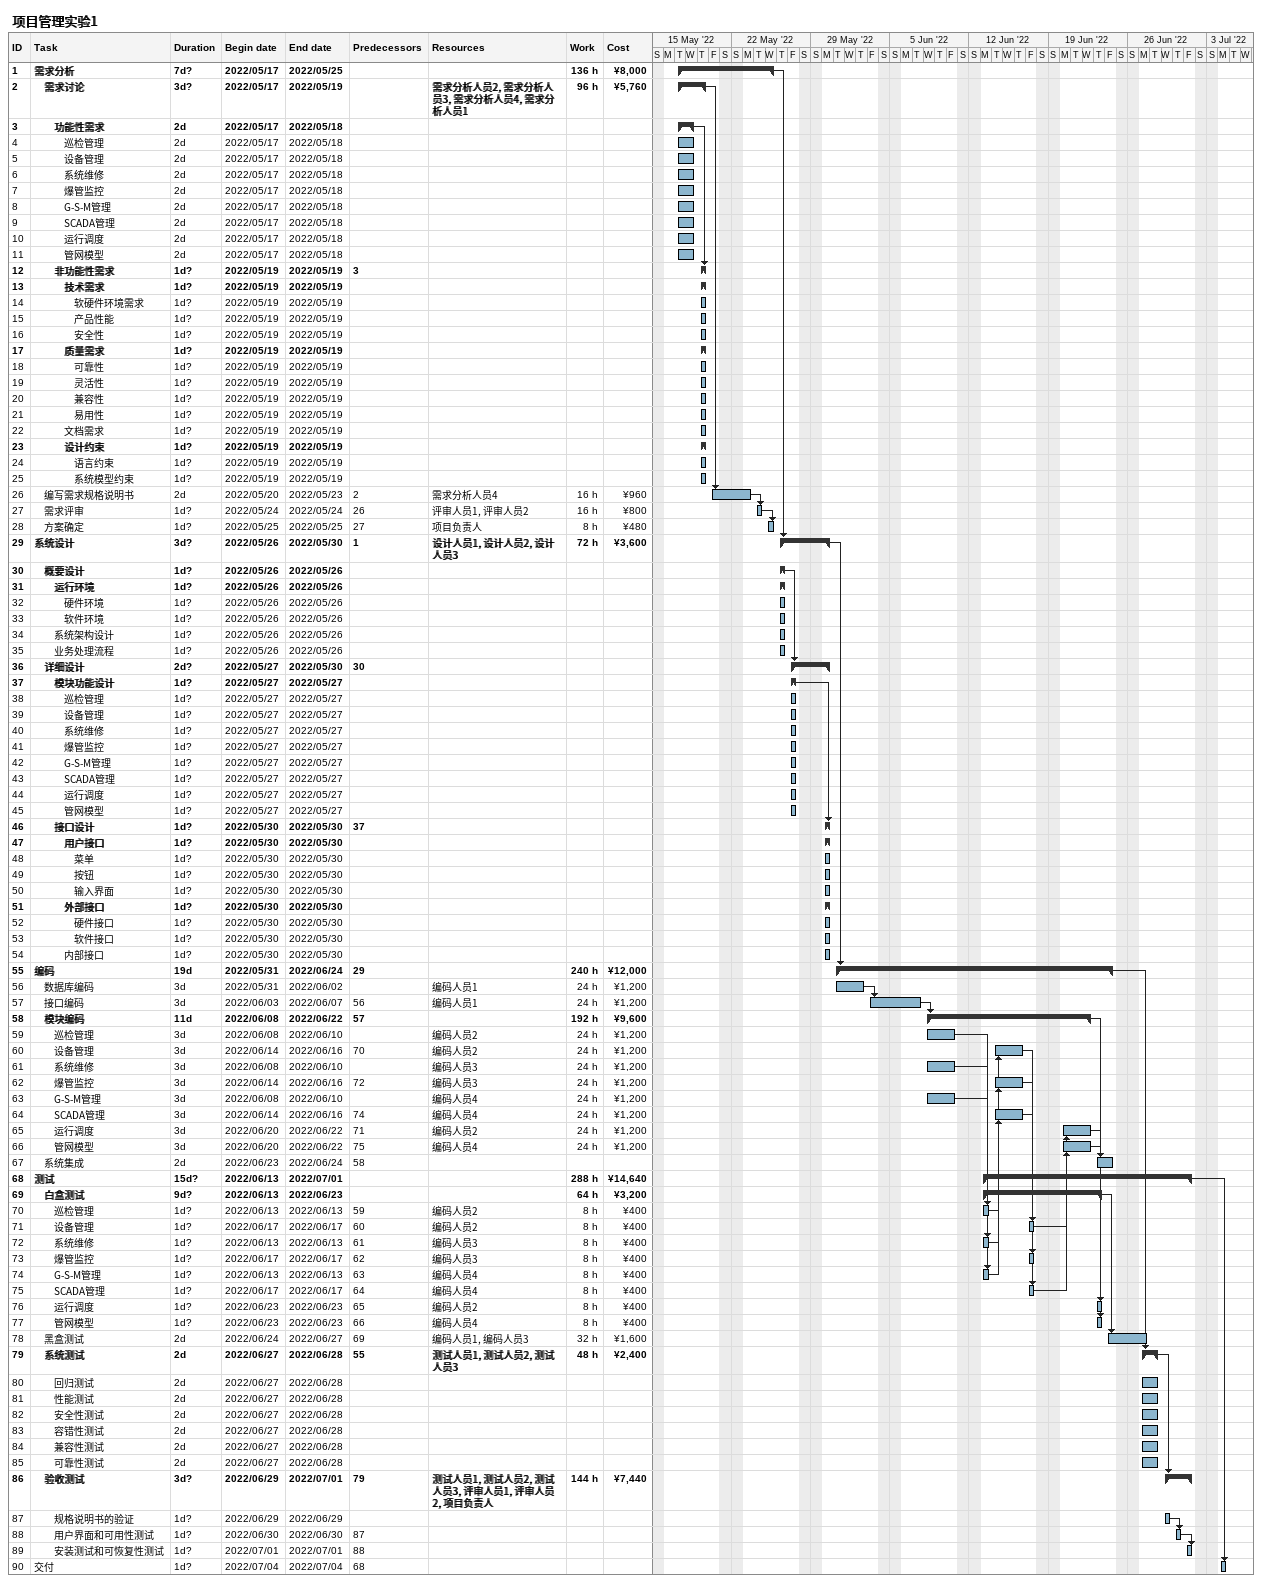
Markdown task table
项目管理实验1

| ID | Level | Task | Duration | Start | Finish | Predecessors | Resources | Work (h) | Cost (¥) |
|---|---|---|---|---|---|---|---|---|---|
| 1 | 1 | **需求分析** | 7d? | 2022-05-17 | 2022-05-25 |  |  | 136 | 8000 |
| 2 | 2 | **需求讨论** | 3d? | 2022-05-17 | 2022-05-19 |  | 需求分析人员2, 需求分析人员3, 需求分析人员4, 需求分析人员1 | 96 | 5760 |
| 3 | 3 | **功能性需求** | 2d | 2022-05-17 | 2022-05-18 |  |  |  |  |
| 4 | 4 | 巡检管理 | 2d | 2022-05-17 | 2022-05-18 |  |  |  |  |
| 5 | 4 | 设备管理 | 2d | 2022-05-17 | 2022-05-18 |  |  |  |  |
| 6 | 4 | 系统维修 | 2d | 2022-05-17 | 2022-05-18 |  |  |  |  |
| 7 | 4 | 爆管监控 | 2d | 2022-05-17 | 2022-05-18 |  |  |  |  |
| 8 | 4 | G-S-M管理 | 2d | 2022-05-17 | 2022-05-18 |  |  |  |  |
| 9 | 4 | SCADA管理 | 2d | 2022-05-17 | 2022-05-18 |  |  |  |  |
| 10 | 4 | 运行调度 | 2d | 2022-05-17 | 2022-05-18 |  |  |  |  |
| 11 | 4 | 管网模型 | 2d | 2022-05-17 | 2022-05-18 |  |  |  |  |
| 12 | 3 | **非功能性需求** | 1d? | 2022-05-19 | 2022-05-19 | 3 |  |  |  |
| 13 | 4 | **技术需求** | 1d? | 2022-05-19 | 2022-05-19 |  |  |  |  |
| 14 | 5 | 软硬件环境需求 | 1d? | 2022-05-19 | 2022-05-19 |  |  |  |  |
| 15 | 5 | 产品性能 | 1d? | 2022-05-19 | 2022-05-19 |  |  |  |  |
| 16 | 5 | 安全性 | 1d? | 2022-05-19 | 2022-05-19 |  |  |  |  |
| 17 | 4 | **质量需求** | 1d? | 2022-05-19 | 2022-05-19 |  |  |  |  |
| 18 | 5 | 可靠性 | 1d? | 2022-05-19 | 2022-05-19 |  |  |  |  |
| 19 | 5 | 灵活性 | 1d? | 2022-05-19 | 2022-05-19 |  |  |  |  |
| 20 | 5 | 兼容性 | 1d? | 2022-05-19 | 2022-05-19 |  |  |  |  |
| 21 | 5 | 易用性 | 1d? | 2022-05-19 | 2022-05-19 |  |  |  |  |
| 22 | 4 | 文档需求 | 1d? | 2022-05-19 | 2022-05-19 |  |  |  |  |
| 23 | 4 | **设计约束** | 1d? | 2022-05-19 | 2022-05-19 |  |  |  |  |
| 24 | 5 | 语言约束 | 1d? | 2022-05-19 | 2022-05-19 |  |  |  |  |
| 25 | 5 | 系统模型约束 | 1d? | 2022-05-19 | 2022-05-19 |  |  |  |  |
| 26 | 2 | 编写需求规格说明书 | 2d | 2022-05-20 | 2022-05-23 | 2 | 需求分析人员4 | 16 | 960 |
| 27 | 2 | 需求评审 | 1d? | 2022-05-24 | 2022-05-24 | 26 | 评审人员1, 评审人员2 | 16 | 800 |
| 28 | 2 | 方案确定 | 1d? | 2022-05-25 | 2022-05-25 | 27 | 项目负责人 | 8 | 480 |
| 29 | 1 | **系统设计** | 3d? | 2022-05-26 | 2022-05-30 | 1 | 设计人员1, 设计人员2, 设计人员3 | 72 | 3600 |
| 30 | 2 | **概要设计** | 1d? | 2022-05-26 | 2022-05-26 |  |  |  |  |
| 31 | 3 | **运行环境** | 1d? | 2022-05-26 | 2022-05-26 |  |  |  |  |
| 32 | 4 | 硬件环境 | 1d? | 2022-05-26 | 2022-05-26 |  |  |  |  |
| 33 | 4 | 软件环境 | 1d? | 2022-05-26 | 2022-05-26 |  |  |  |  |
| 34 | 3 | 系统架构设计 | 1d? | 2022-05-26 | 2022-05-26 |  |  |  |  |
| 35 | 3 | 业务处理流程 | 1d? | 2022-05-26 | 2022-05-26 |  |  |  |  |
| 36 | 2 | **详细设计** | 2d? | 2022-05-27 | 2022-05-30 | 30 |  |  |  |
| 37 | 3 | **模块功能设计** | 1d? | 2022-05-27 | 2022-05-27 |  |  |  |  |
| 38 | 4 | 巡检管理 | 1d? | 2022-05-27 | 2022-05-27 |  |  |  |  |
| 39 | 4 | 设备管理 | 1d? | 2022-05-27 | 2022-05-27 |  |  |  |  |
| 40 | 4 | 系统维修 | 1d? | 2022-05-27 | 2022-05-27 |  |  |  |  |
| 41 | 4 | 爆管监控 | 1d? | 2022-05-27 | 2022-05-27 |  |  |  |  |
| 42 | 4 | G-S-M管理 | 1d? | 2022-05-27 | 2022-05-27 |  |  |  |  |
| 43 | 4 | SCADA管理 | 1d? | 2022-05-27 | 2022-05-27 |  |  |  |  |
| 44 | 4 | 运行调度 | 1d? | 2022-05-27 | 2022-05-27 |  |  |  |  |
| 45 | 4 | 管网模型 | 1d? | 2022-05-27 | 2022-05-27 |  |  |  |  |
| 46 | 3 | **接口设计** | 1d? | 2022-05-30 | 2022-05-30 | 37 |  |  |  |
| 47 | 4 | **用户接口** | 1d? | 2022-05-30 | 2022-05-30 |  |  |  |  |
| 48 | 5 | 菜单 | 1d? | 2022-05-30 | 2022-05-30 |  |  |  |  |
| 49 | 5 | 按钮 | 1d? | 2022-05-30 | 2022-05-30 |  |  |  |  |
| 50 | 5 | 输入界面 | 1d? | 2022-05-30 | 2022-05-30 |  |  |  |  |
| 51 | 4 | **外部接口** | 1d? | 2022-05-30 | 2022-05-30 |  |  |  |  |
| 52 | 5 | 硬件接口 | 1d? | 2022-05-30 | 2022-05-30 |  |  |  |  |
| 53 | 5 | 软件接口 | 1d? | 2022-05-30 | 2022-05-30 |  |  |  |  |
| 54 | 4 | 内部接口 | 1d? | 2022-05-30 | 2022-05-30 |  |  |  |  |
| 55 | 1 | **编码** | 19d | 2022-05-31 | 2022-06-24 | 29 |  | 240 | 12000 |
| 56 | 2 | 数据库编码 | 3d | 2022-05-31 | 2022-06-02 |  | 编码人员1 | 24 | 1200 |
| 57 | 2 | 接口编码 | 3d | 2022-06-03 | 2022-06-07 | 56 | 编码人员1 | 24 | 1200 |
| 58 | 2 | **模块编码** | 11d | 2022-06-08 | 2022-06-22 | 57 |  | 192 | 9600 |
| 59 | 3 | 巡检管理 | 3d | 2022-06-08 | 2022-06-10 |  | 编码人员2 | 24 | 1200 |
| 60 | 3 | 设备管理 | 3d | 2022-06-14 | 2022-06-16 | 70 | 编码人员2 | 24 | 1200 |
| 61 | 3 | 系统维修 | 3d | 2022-06-08 | 2022-06-10 |  | 编码人员3 | 24 | 1200 |
| 62 | 3 | 爆管监控 | 3d | 2022-06-14 | 2022-06-16 | 72 | 编码人员3 | 24 | 1200 |
| 63 | 3 | G-S-M管理 | 3d | 2022-06-08 | 2022-06-10 |  | 编码人员4 | 24 | 1200 |
| 64 | 3 | SCADA管理 | 3d | 2022-06-14 | 2022-06-16 | 74 | 编码人员4 | 24 | 1200 |
| 65 | 3 | 运行调度 | 3d | 2022-06-20 | 2022-06-22 | 71 | 编码人员2 | 24 | 1200 |
| 66 | 3 | 管网模型 | 3d | 2022-06-20 | 2022-06-22 | 75 | 编码人员4 | 24 | 1200 |
| 67 | 2 | 系统集成 | 2d | 2022-06-23 | 2022-06-24 | 58 |  |  |  |
| 68 | 1 | **测试** | 15d? | 2022-06-13 | 2022-07-01 |  |  | 288 | 14640 |
| 69 | 2 | **白盒测试** | 9d? | 2022-06-13 | 2022-06-23 |  |  | 64 | 3200 |
| 70 | 3 | 巡检管理 | 1d? | 2022-06-13 | 2022-06-13 | 59 | 编码人员2 | 8 | 400 |
| 71 | 3 | 设备管理 | 1d? | 2022-06-17 | 2022-06-17 | 60 | 编码人员2 | 8 | 400 |
| 72 | 3 | 系统维修 | 1d? | 2022-06-13 | 2022-06-13 | 61 | 编码人员3 | 8 | 400 |
| 73 | 3 | 爆管监控 | 1d? | 2022-06-17 | 2022-06-17 | 62 | 编码人员3 | 8 | 400 |
| 74 | 3 | G-S-M管理 | 1d? | 2022-06-13 | 2022-06-13 | 63 | 编码人员4 | 8 | 400 |
| 75 | 3 | SCADA管理 | 1d? | 2022-06-17 | 2022-06-17 | 64 | 编码人员4 | 8 | 400 |
| 76 | 3 | 运行调度 | 1d? | 2022-06-23 | 2022-06-23 | 65 | 编码人员2 | 8 | 400 |
| 77 | 3 | 管网模型 | 1d? | 2022-06-23 | 2022-06-23 | 66 | 编码人员4 | 8 | 400 |
| 78 | 2 | 黑盒测试 | 2d | 2022-06-24 | 2022-06-27 | 69 | 编码人员1, 编码人员3 | 32 | 1600 |
| 79 | 2 | **系统测试** | 2d | 2022-06-27 | 2022-06-28 | 55 | 测试人员1, 测试人员2, 测试人员3 | 48 | 2400 |
| 80 | 3 | 回归测试 | 2d | 2022-06-27 | 2022-06-28 |  |  |  |  |
| 81 | 3 | 性能测试 | 2d | 2022-06-27 | 2022-06-28 |  |  |  |  |
| 82 | 3 | 安全性测试 | 2d | 2022-06-27 | 2022-06-28 |  |  |  |  |
| 83 | 3 | 容错性测试 | 2d | 2022-06-27 | 2022-06-28 |  |  |  |  |
| 84 | 3 | 兼容性测试 | 2d | 2022-06-27 | 2022-06-28 |  |  |  |  |
| 85 | 3 | 可靠性测试 | 2d | 2022-06-27 | 2022-06-28 |  |  |  |  |
| 86 | 2 | **验收测试** | 3d? | 2022-06-29 | 2022-07-01 | 79 | 测试人员1, 测试人员2, 测试人员3, 评审人员1, 评审人员2, 项目负责人 | 144 | 7440 |
| 87 | 3 | 规格说明书的验证 | 1d? | 2022-06-29 | 2022-06-29 |  |  |  |  |
| 88 | 3 | 用户界面和可用性测试 | 1d? | 2022-06-30 | 2022-06-30 | 87 |  |  |  |
| 89 | 3 | 安装测试和可恢复性测试 | 1d? | 2022-07-01 | 2022-07-01 | 88 |  |  |  |
| 90 | 1 | 交付 | 1d? | 2022-07-04 | 2022-07-04 | 68 |  |  |  |
